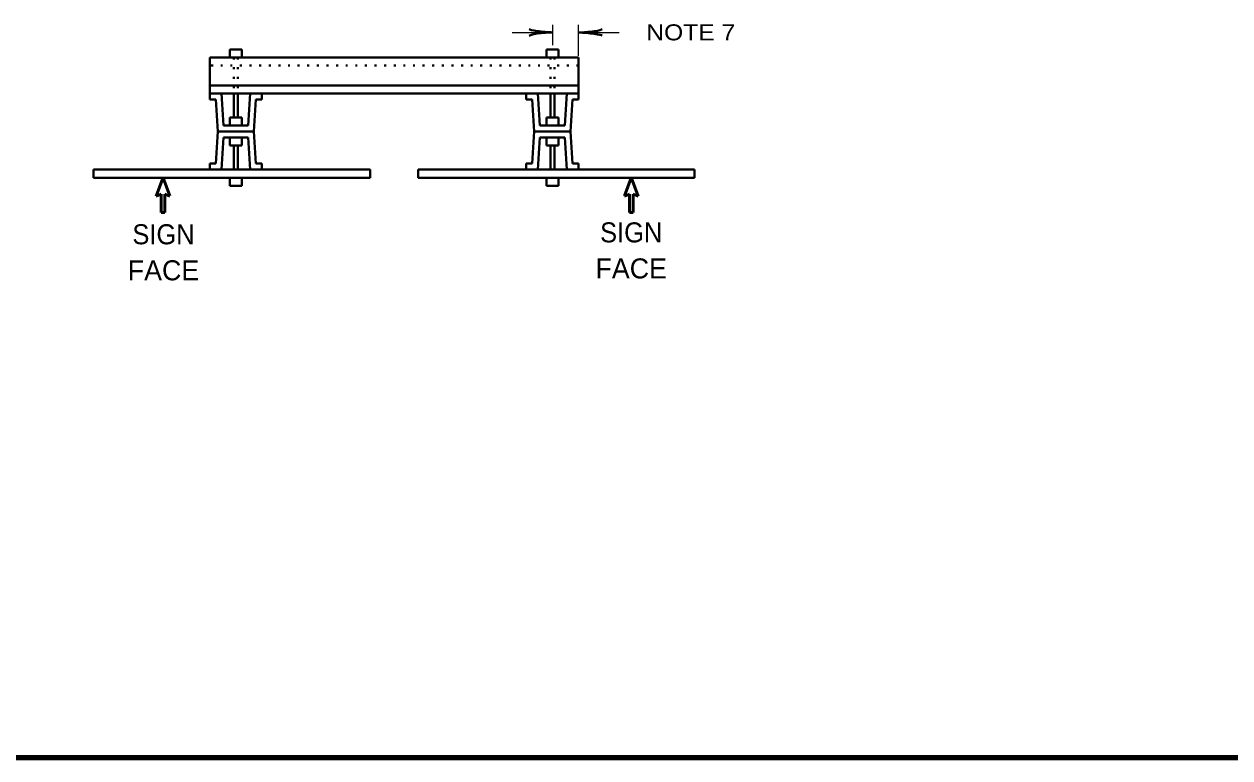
# Model space of a CAD drawing. Extents: x 826 to 1681, y -33 to 511.
# Drawn here: x 1088.9 to 1269.5, y -21.2 to 88.7 of the extents above; entities that cross this region are included whole.
import ezdxf
from ezdxf.enums import TextEntityAlignment as Align

# ---------------------------------------------------------------- set-up
doc = ezdxf.new("R2010")
doc.units = 0
doc.header["$LTSCALE"] = 0.96
doc.linetypes.add('DOTTED', pattern=[1.5, 0.3, -1.2])
doc.linetypes.add('MEDIUM_DASHED', pattern=[4.5, 3, -1.5])
doc.layers.add('1', color=7, linetype='Continuous', lineweight=40)

msp = doc.modelspace()

# ---------------------------------------------------------------- linework, layer by layer
at = {"layer": '1', "lineweight": 25}
for p, q in [((1168.0162, 88.5981), (1168.0162, 85.5749)), ((1171.9162, 83.9836), (1171.9162, 88.5981)), ((1162.0162, 87.4752), (1168.0162, 87.4752)), ((1172.0162, 87.4752), (1178.0162, 87.4752))]:
    msp.add_line(p, q, dxfattribs=at)
at = {"layer": '1'}
for p, q in [((1119.7162, 84.9169), (1121.5162, 84.9169)), ((1119.7162, 84.9169), (1119.7162, 83.7169)), ((1121.5162, 84.9169), (1121.5162, 83.7169)), ((1168.9162, 84.9169), (1167.1162, 84.9169)), ((1167.1162, 84.9169), (1167.1162, 83.7169)), ((1168.9162, 84.9169), (1168.9162, 83.7169)), ((1171.9162, 83.7169), (1116.7162, 83.7169)), ((1116.7162, 83.7169), (1116.7162, 78.3169)), ((1171.9162, 83.7169), (1171.9162, 78.3169)), ((1171.9162, 79.5169), (1116.7162, 79.5169)), ((1171.9162, 78.3169), (1116.7162, 78.3169)), ((1116.7162, 77.4169), (1116.7162, 78.3169)), ((1118.7617, 73.5169), (1118.4616, 78.3169)), ((1120.3162, 74.7169), (1120.3162, 78.3169)), ((1120.9162, 74.7169), (1120.9162, 78.3169)), ((1122.4706, 73.5169), (1122.7707, 78.3169)), ((1124.5162, 77.4169), (1124.5162, 78.3169)), ((1164.1162, 77.4169), (1164.1162, 78.3169)), ((1166.1618, 73.5169), (1165.8617, 78.3169)), ((1167.7162, 74.7169), (1167.7162, 78.3169)), ((1168.3162, 74.7169), (1168.3162, 78.3169)), ((1169.8707, 73.5169), (1170.1708, 78.3169)), ((1171.9162, 77.4169), (1171.9162, 78.3169)), ((1117.6162, 77.4169), (1116.7162, 77.4169)), ((1117.9162, 72.6169), (1117.6162, 77.4169)), ((1123.3162, 72.6169), (1123.6162, 77.4169)), ((1124.5162, 77.4169), (1123.6162, 77.4169)), ((1164.1162, 77.4169), (1165.0162, 77.4169)), ((1165.3162, 72.6169), (1165.0162, 77.4169)), ((1170.7162, 72.6169), (1171.0162, 77.4169)), ((1171.0162, 77.4169), (1171.9162, 77.4169)), ((1121.5162, 74.7169), (1119.7162, 74.7169)), ((1119.7162, 74.7169), (1119.7162, 73.5169)), ((1121.5162, 74.7169), (1119.7162, 74.7169)), ((1119.7162, 74.7169), (1119.7162, 73.5169)), ((1121.5162, 74.7169), (1121.5162, 73.5169)), ((1121.5162, 74.7169), (1121.5162, 73.5169)), ((1168.9162, 74.7169), (1167.1162, 74.7169)), ((1167.1162, 74.7169), (1167.1162, 73.5169)), ((1168.9162, 74.7169), (1167.1162, 74.7169)), ((1167.1162, 74.7169), (1167.1162, 73.5169)), ((1168.9162, 74.7169), (1168.9162, 73.5169)), ((1168.9162, 74.7169), (1168.9162, 73.5169)), ((1117.9162, 72.6169), (1117.6162, 67.8169)), ((1123.3162, 72.6169), (1117.9162, 72.6169)), ((1122.4706, 73.5169), (1118.7617, 73.5169)), ((1123.3162, 72.6169), (1123.6162, 67.8169)), ((1165.3162, 72.6169), (1165.0162, 67.8169)), ((1170.7162, 72.6169), (1165.3162, 72.6169)), ((1166.1618, 73.5169), (1169.8707, 73.5169)), ((1170.7162, 72.6169), (1171.0162, 67.8169)), ((1118.7617, 71.7169), (1118.4616, 66.9169)), ((1122.4706, 71.7169), (1118.7617, 71.7169)), ((1119.7162, 70.5169), (1119.7162, 71.7169)), ((1119.7162, 70.5169), (1119.7162, 71.7169)), ((1121.5162, 70.5169), (1119.7162, 70.5169)), ((1121.5162, 70.5169), (1119.7162, 70.5169)), ((1120.3162, 70.5169), (1120.3162, 66.9169)), ((1120.9162, 70.5169), (1120.9162, 66.9169)), ((1121.5162, 70.5169), (1121.5162, 71.7169)), ((1121.5162, 70.5169), (1121.5162, 71.7169)), ((1122.4706, 71.7169), (1122.7707, 66.9169)), ((1166.1618, 71.7169), (1165.8617, 66.9169)), ((1166.1618, 71.7169), (1169.8707, 71.7169)), ((1167.1162, 70.5169), (1167.1162, 71.7169)), ((1167.1162, 70.5169), (1167.1162, 71.7169)), ((1168.9162, 70.5169), (1167.1162, 70.5169)), ((1168.9162, 70.5169), (1167.1162, 70.5169)), ((1167.7162, 70.5169), (1167.7162, 66.9169)), ((1168.3162, 70.5169), (1168.3162, 66.9169)), ((1168.9162, 70.5169), (1168.9162, 71.7169)), ((1168.9162, 70.5169), (1168.9162, 71.7169)), ((1169.8707, 71.7169), (1170.1708, 66.9169)), ((1099.3162, 66.9169), (1099.3162, 65.7169)), ((1140.7162, 66.9169), (1099.3162, 66.9169)), ((1117.6162, 67.8169), (1116.7162, 67.8169)), ((1116.7162, 67.8169), (1116.7162, 66.9169)), ((1124.5162, 67.8169), (1123.6162, 67.8169)), ((1124.5162, 67.8169), (1124.5162, 66.9169)), ((1140.7162, 66.9169), (1140.7162, 65.7169)), ((1147.9162, 66.9169), (1147.9162, 65.7169)), ((1189.3162, 66.9169), (1147.9162, 66.9169)), ((1164.1162, 67.8169), (1165.0162, 67.8169)), ((1164.1162, 67.8169), (1164.1162, 66.9169)), ((1171.0162, 67.8169), (1171.9162, 67.8169)), ((1171.9162, 67.8169), (1171.9162, 66.9169)), ((1189.3162, 66.9169), (1189.3162, 65.7169)), ((1140.7162, 65.7169), (1099.3162, 65.7169)), ((1119.7162, 64.5169), (1119.7162, 65.7169)), ((1119.7162, 64.5169), (1119.7162, 65.7169)), ((1121.5162, 64.5169), (1121.5162, 65.7169)), ((1121.5162, 64.5169), (1121.5162, 65.7169)), ((1189.3162, 65.7169), (1147.9162, 65.7169)), ((1167.1162, 64.5169), (1167.1162, 65.7169)), ((1167.1162, 64.5169), (1167.1162, 65.7169)), ((1168.9162, 64.5169), (1168.9162, 65.7169)), ((1168.9162, 64.5169), (1168.9162, 65.7169)), ((1119.7162, 64.5169), (1121.5162, 64.5169)), ((1119.7162, 64.5169), (1121.5162, 64.5169)), ((1168.9162, 64.5169), (1167.1162, 64.5169)), ((1168.9162, 64.5169), (1167.1162, 64.5169))]:
    msp.add_line(p, q, dxfattribs=at)
at = {"layer": '1', "linetype": 'DOTTED'}
for p, q in [((1120.3162, 83.7169), (1120.3162, 78.3169)), ((1120.9162, 83.7169), (1120.9162, 78.3169)), ((1167.7162, 83.7169), (1167.7162, 78.3169)), ((1168.3162, 83.7169), (1168.3162, 78.3169)), ((1171.9162, 82.5169), (1116.7162, 82.5169))]:
    msp.add_line(p, q, dxfattribs=at)
at = {"layer": '1', "lineweight": 158}
msp.add_line((1674.589, -21.2361), (882.989, -21.2361), dxfattribs=at)
at = {"layer": '1', "linetype": 'MEDIUM_DASHED', "lineweight": 53}
for points in [[(1109.7083, 65.7016), (1110.7403, 62.9416), (1109.9723, 63.2536), (1109.9723, 60.5176), (1109.4443, 60.5176), (1109.4443, 63.2536), (1108.6763, 62.9416)], [(1179.8393, 65.7016), (1178.8073, 62.9416), (1179.5753, 63.2536), (1179.5753, 60.5176), (1180.1033, 60.5176), (1180.1033, 63.2536), (1180.8713, 62.9416)]]:
    msp.add_lwpolyline(points, close=True, dxfattribs=at)
at = {"layer": '1'}
for centre, major_axis, ratio, start_param, end_param in [((1166.696, 87.1533), (2.1428, 0.1874), 0.122415, 0.89635335, 3.14159265), ((1166.6608, 87.7388), (2.1077, -0.2108), 0.07063, 3.14071475, 5.41810995), ((1173.3608, 87.2213), (-2.1077, 0.2108), 0.07063, 3.14071475, 5.41810995), ((1173.3608, 87.2213), (-2.1077, 0.2108), 0.07063, 3.14071475, 5.41810995), ((1173.3256, 87.8068), (-2.1428, -0.1874), 0.122415, 0.89635335, 3.14159265), ((1173.3256, 87.8068), (-2.1428, -0.1874), 0.122415, 0.89635335, 3.14159265)]:
    msp.add_ellipse(centre, major_axis=major_axis, ratio=ratio, start_param=start_param, end_param=end_param, dxfattribs=at)

# ---------------------------------------------------------------- texts
for s, height, width, p in [('NOTE 7', 2.4, 1.15, (1188.7458, 86.2946)), ('SIGN', 3, 0.95, (1109.7769, 55.734)), ('SIGN', 3, 0.95, (1179.8284, 56.0165))]:
    msp.add_text(s, height=height, dxfattribs=dict(at, width=width)).set_placement(p, align=Align.CENTER)
for p in [(1109.7768, 50.334), (1179.8284, 50.6165)]:
    msp.add_text('FACE', height=3, dxfattribs=at).set_placement(p, align=Align.CENTER)

doc.saveas('drawing.dxf')
